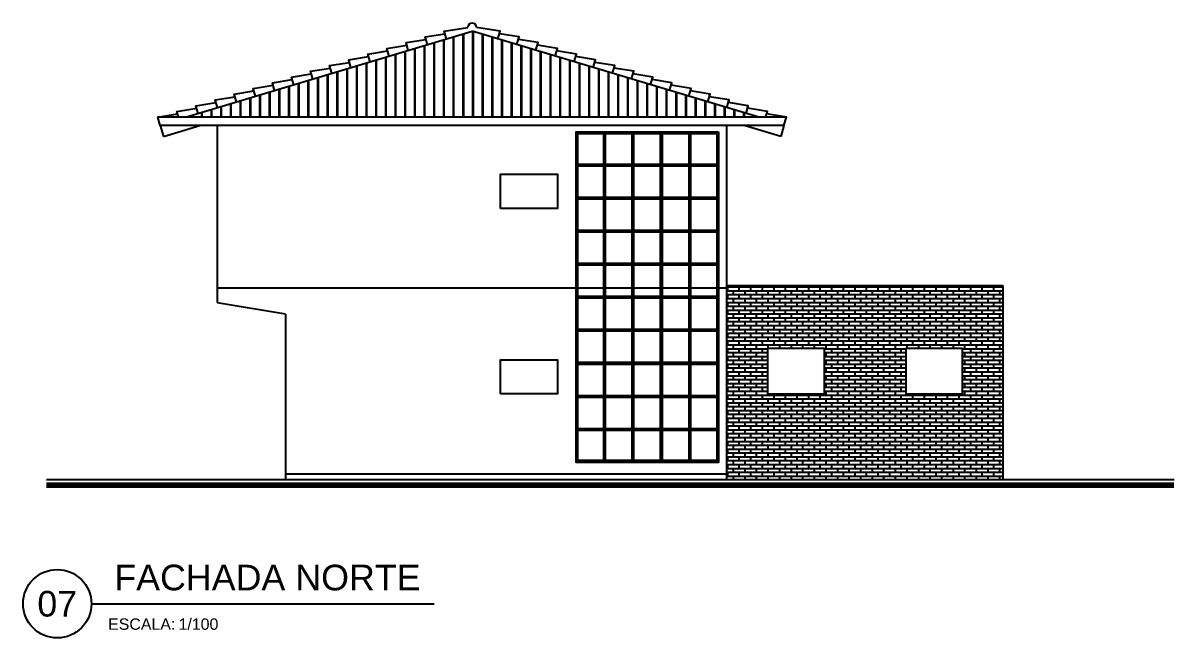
# Model space of a CAD drawing. Header units: metres. Extents: x 47728 to 47950, y 23373 to 23541.
# Drawn here: x 47727.94 to 47748.2, y 23471.52 to 23482.31 of the extents above; entities that cross this region are included whole.
import ezdxf
from ezdxf.enums import TextEntityAlignment as Align

# ---------------------------------------------------------------- set-up
doc = ezdxf.new("R2010")
doc.units = ezdxf.units.M
doc.header["$LTSCALE"] = 0.25
doc.layers.add('ARQ_0', color=7, linetype='Continuous', true_color=0xff7400, plot=False)
for name, color, linetype in [('ARQ_ALV VS', 2, 'Continuous'), ('ARQ_VISTA 02', 2, 'Continuous'), ('ARQ_VISTA 03', 3, 'Continuous'), ('SIMB_02', 2, 'Continuous'), ('SIMB_PREENCHIMENTO', 253, 'Continuous'), ('SIMB_TXT', 1, 'Continuous')]:
    doc.layers.add(name, color=color, linetype=linetype)
doc.layers.add('ARQ_CINZA 02', color=251, linetype='Continuous', lineweight=9)
doc.layers.add('ARQ_CINZA 03', color=252, linetype='Continuous', lineweight=9)
doc.styles.add('SIMB', font='arial.ttf')

# ---------------------------------------------------------------- blocks, each defined once
blk = doc.blocks.new('*U227')
at = {"layer": 'SIMB_02'}
blk.add_line((6, 0), (66.16, 0), dxfattribs=at)
blk.add_circle((0, 0), 6, dxfattribs=at)
at = {"layer": 'SIMB_TXT', "style": 'SIMB'}
blk.add_text('ESCALA:', height=2, dxfattribs=at).set_placement((8.94, -4.58))
blk.add_attdef('TITULO_DO_DESENHO', text='', height=4.5, dxfattribs=at).set_placement((10.02, 1), align=Align.BOTTOM_LEFT)
blk.add_attdef('NUM', text='', height=4.5, dxfattribs=at).set_placement((0, 0), align=Align.MIDDLE_CENTER)
blk.add_attdef('ESCALA', (21.3, -4.58), '', height=2, dxfattribs=at)

msp = doc.modelspace()

# ---------------------------------------------------------------- hatches: boundary and pattern name
at = {"layer": 'ARQ_CINZA 03'}
h = msp.add_hatch(dxfattribs=at)
h.set_pattern_fill('_USER', color=256, scale=0.17, angle=90, style=0, pattern_type=0)
h.set_pattern_definition([(90, (47832.05525, 23481.13032), (-0.17, 1e-17), [])])
h.paths.add_polyline_path([(47730.796, 23480.661), (47735.828, 23482.171), (47740.861, 23480.661)])
h = msp.add_hatch(dxfattribs=at)
h.set_pattern_fill('_USER', color=256, scale=0.17, angle=90, style=0, pattern_type=0)
h.set_pattern_definition([(90, (47832.07525, 23481.13032), (-0.17, 1e-17), [])])
h.paths.add_polyline_path([(47730.796, 23480.661), (47735.828, 23482.171), (47740.861, 23480.661)])
at = {"layer": 'SIMB_PREENCHIMENTO'}
h = msp.add_hatch(dxfattribs=at)
h.set_pattern_fill('AR-BRSTD', color=256, scale=0.001)
h.paths.add_polyline_path([(47742.016, 23476.604), (47741.016, 23476.604), (47741.016, 23475.804), (47742.016, 23475.804)], flags=16)
h.paths.add_polyline_path([(47743.441, 23475.804), (47743.441, 23476.604), (47744.441, 23476.604), (47744.441, 23475.804)])
h.paths.add_polyline_path([(47740.303, 23477.704), (47745.153, 23477.704), (47745.153, 23474.304), (47740.303, 23474.304)])

# ---------------------------------------------------------------- linework, layer by layer
at = {"layer": 'ARQ_0'}
for p, q in [((47737.653, 23477.658), (47731.353, 23477.658)), ((47740.123, 23477.658), (47737.683, 23477.658)), ((47740.303, 23477.658), (47740.153, 23477.658)), ((47732.553, 23474.404), (47740.303, 23474.404))]:
    msp.add_line(p, q, dxfattribs=at)
at = {"layer": 'ARQ_ALV VS'}
for p, q in [((47730.353, 23480.513), (47730.411, 23480.321)), ((47730.411, 23480.321), (47731.049, 23480.513)), ((47741.246, 23480.321), (47740.607, 23480.513)), ((47741.303, 23480.513), (47741.246, 23480.321))]:
    msp.add_line(p, q, dxfattribs=at)
at = {"layer": 'ARQ_CINZA 02', "const_width": 0.1}
msp.add_lwpolyline([(47748.153, 23474.204), (47728.353, 23474.204)], dxfattribs=at)
at = {"layer": 'ARQ_VISTA 02'}
for p, q in [((47738.138, 23474.634), (47738.138, 23480.374)), ((47738.168, 23474.634), (47738.168, 23480.374)), ((47738.638, 23474.634), (47738.638, 23480.374)), ((47738.668, 23474.634), (47738.668, 23480.374)), ((47739.138, 23474.634), (47739.138, 23480.374)), ((47739.168, 23474.634), (47739.168, 23480.374)), ((47739.638, 23474.634), (47739.638, 23480.374)), ((47739.668, 23474.634), (47739.668, 23480.374)), ((47737.683, 23479.839), (47738.138, 23479.839)), ((47737.683, 23479.809), (47738.138, 23479.809)), ((47738.168, 23479.839), (47738.638, 23479.839)), ((47738.168, 23479.809), (47738.638, 23479.809)), ((47738.668, 23479.839), (47739.138, 23479.839)), ((47738.668, 23479.809), (47739.138, 23479.809)), ((47739.168, 23479.839), (47739.638, 23479.839)), ((47739.168, 23479.809), (47739.638, 23479.809)), ((47739.668, 23479.839), (47740.123, 23479.839)), ((47739.668, 23479.809), (47740.123, 23479.809)), ((47737.683, 23479.259), (47738.138, 23479.259)), ((47737.683, 23479.229), (47738.138, 23479.229)), ((47738.168, 23479.259), (47738.638, 23479.259)), ((47738.168, 23479.229), (47738.638, 23479.229)), ((47738.668, 23479.259), (47739.138, 23479.259)), ((47738.668, 23479.229), (47739.138, 23479.229)), ((47739.168, 23479.259), (47739.638, 23479.259)), ((47739.168, 23479.229), (47739.638, 23479.229)), ((47739.668, 23479.259), (47740.123, 23479.259)), ((47739.668, 23479.229), (47740.123, 23479.229)), ((47737.683, 23478.679), (47738.138, 23478.679)), ((47737.683, 23478.649), (47738.138, 23478.649)), ((47738.168, 23478.679), (47738.638, 23478.679)), ((47738.168, 23478.649), (47738.638, 23478.649)), ((47738.668, 23478.679), (47739.138, 23478.679)), ((47738.668, 23478.649), (47739.138, 23478.649)), ((47739.168, 23478.679), (47739.638, 23478.679)), ((47739.168, 23478.649), (47739.638, 23478.649)), ((47739.668, 23478.679), (47740.123, 23478.679)), ((47739.668, 23478.649), (47740.123, 23478.649)), ((47737.683, 23478.099), (47738.138, 23478.099)), ((47737.683, 23478.069), (47738.138, 23478.069)), ((47738.168, 23478.099), (47738.638, 23478.099)), ((47738.168, 23478.069), (47738.638, 23478.069)), ((47738.668, 23478.099), (47739.138, 23478.099)), ((47738.668, 23478.069), (47739.138, 23478.069)), ((47739.168, 23478.099), (47739.638, 23478.099)), ((47739.168, 23478.069), (47739.638, 23478.069)), ((47739.668, 23478.099), (47740.123, 23478.099)), ((47739.668, 23478.069), (47740.123, 23478.069)), ((47737.683, 23477.519), (47738.138, 23477.519)), ((47738.168, 23477.519), (47738.638, 23477.519)), ((47738.668, 23477.519), (47739.138, 23477.519)), ((47739.168, 23477.519), (47739.638, 23477.519)), ((47739.668, 23477.519), (47740.123, 23477.519)), ((47745.153, 23477.704), (47740.303, 23477.704)), ((47745.153, 23474.304), (47745.153, 23477.704)), ((47737.683, 23477.489), (47738.138, 23477.489)), ((47738.168, 23477.489), (47738.638, 23477.489)), ((47738.668, 23477.489), (47739.138, 23477.489)), ((47739.168, 23477.489), (47739.638, 23477.489)), ((47739.668, 23477.489), (47740.123, 23477.489)), ((47737.683, 23476.939), (47738.138, 23476.939)), ((47737.683, 23476.909), (47738.138, 23476.909)), ((47738.168, 23476.939), (47738.638, 23476.939)), ((47738.168, 23476.909), (47738.638, 23476.909)), ((47738.668, 23476.939), (47739.138, 23476.939)), ((47738.668, 23476.909), (47739.138, 23476.909)), ((47739.168, 23476.939), (47739.638, 23476.939)), ((47739.168, 23476.909), (47739.638, 23476.909)), ((47739.668, 23476.939), (47740.123, 23476.939)), ((47739.668, 23476.909), (47740.123, 23476.909)), ((47737.683, 23476.359), (47738.138, 23476.359)), ((47737.683, 23476.329), (47738.138, 23476.329)), ((47738.168, 23476.359), (47738.638, 23476.359)), ((47738.168, 23476.329), (47738.638, 23476.329)), ((47738.668, 23476.359), (47739.138, 23476.359)), ((47738.668, 23476.329), (47739.138, 23476.329)), ((47739.168, 23476.359), (47739.638, 23476.359)), ((47739.168, 23476.329), (47739.638, 23476.329)), ((47739.668, 23476.359), (47740.123, 23476.359)), ((47739.668, 23476.329), (47740.123, 23476.329)), ((47737.683, 23475.779), (47738.138, 23475.779)), ((47737.683, 23475.749), (47738.138, 23475.749)), ((47738.168, 23475.779), (47738.638, 23475.779)), ((47738.168, 23475.749), (47738.638, 23475.749)), ((47738.668, 23475.779), (47739.138, 23475.779)), ((47738.668, 23475.749), (47739.138, 23475.749)), ((47739.168, 23475.779), (47739.638, 23475.779)), ((47739.168, 23475.749), (47739.638, 23475.749)), ((47739.668, 23475.779), (47740.123, 23475.779)), ((47739.668, 23475.749), (47740.123, 23475.749)), ((47737.683, 23475.199), (47738.138, 23475.199)), ((47737.683, 23475.169), (47738.138, 23475.169)), ((47738.168, 23475.199), (47738.638, 23475.199)), ((47738.168, 23475.169), (47738.638, 23475.169)), ((47738.668, 23475.199), (47739.138, 23475.199)), ((47738.668, 23475.169), (47739.138, 23475.169)), ((47739.168, 23475.199), (47739.638, 23475.199)), ((47739.168, 23475.169), (47739.638, 23475.169)), ((47739.668, 23475.199), (47740.123, 23475.199)), ((47739.668, 23475.169), (47740.123, 23475.169))]:
    msp.add_line(p, q, dxfattribs=at)
for points in [[(47740.123, 23480.374), (47740.123, 23474.634), (47737.683, 23474.634), (47737.683, 23480.374)], [(47742.016, 23476.604), (47741.016, 23476.604), (47741.016, 23475.804), (47742.016, 23475.804)], [(47744.441, 23476.604), (47743.441, 23476.604), (47743.441, 23475.804), (47744.441, 23475.804)]]:
    msp.add_lwpolyline(points, close=True, dxfattribs=at)
at = {"layer": 'ARQ_VISTA 03'}
for p, q in [((47730.796, 23480.661), (47735.828, 23482.171)), ((47740.861, 23480.661), (47735.828, 23482.171)), ((47741.348, 23480.661), (47730.309, 23480.661)), ((47741.303, 23480.513), (47730.353, 23480.513)), ((47731.353, 23480.513), (47731.353, 23477.408)), ((47740.303, 23474.304), (47740.303, 23480.513)), ((47732.553, 23477.204), (47731.353, 23477.404)), ((47732.553, 23477.204), (47732.553, 23474.304)), ((47728.353, 23474.304), (47748.153, 23474.304))]:
    msp.add_line(p, q, dxfattribs=at)
for points in [[(47735.377, 23482.036), (47735.337, 23482.17), (47735.753, 23482.237)], [(47736.279, 23482.036), (47736.319, 23482.17), (47735.903, 23482.237)], [(47734.707, 23481.835), (47734.667, 23481.969), (47735.015, 23482.025)], [(47735.042, 23481.935), (47735.002, 23482.069), (47735.351, 23482.125)], [(47736.614, 23481.935), (47736.654, 23482.069), (47736.306, 23482.125)], [(47736.949, 23481.835), (47736.99, 23481.969), (47736.641, 23482.025)], [(47734.037, 23481.634), (47733.996, 23481.768), (47734.345, 23481.824)], [(47734.372, 23481.734), (47734.332, 23481.868), (47734.68, 23481.924)], [(47737.285, 23481.734), (47737.325, 23481.868), (47736.976, 23481.924)], [(47737.62, 23481.634), (47737.66, 23481.768), (47737.311, 23481.824)], [(47733.366, 23481.432), (47733.326, 23481.566), (47733.674, 23481.622)], [(47733.701, 23481.533), (47733.661, 23481.667), (47734.01, 23481.723)], [(47737.955, 23481.533), (47737.995, 23481.667), (47737.647, 23481.723)], [(47738.29, 23481.432), (47738.331, 23481.566), (47737.982, 23481.622)], [(47732.696, 23481.231), (47732.655, 23481.365), (47733.004, 23481.421)], [(47733.031, 23481.332), (47732.991, 23481.466), (47733.339, 23481.522)], [(47738.626, 23481.332), (47738.666, 23481.466), (47738.317, 23481.522)], [(47738.961, 23481.231), (47739.001, 23481.365), (47738.652, 23481.421)], [(47732.025, 23481.03), (47731.985, 23481.164), (47732.334, 23481.22)], [(47732.36, 23481.131), (47732.32, 23481.265), (47732.669, 23481.321)], [(47739.296, 23481.131), (47739.336, 23481.265), (47738.988, 23481.321)], [(47739.631, 23481.03), (47739.672, 23481.164), (47739.323, 23481.22)], [(47731.355, 23480.829), (47731.314, 23480.963), (47731.663, 23481.019)], [(47731.69, 23480.93), (47731.65, 23481.064), (47731.998, 23481.12)], [(47739.967, 23480.93), (47740.007, 23481.064), (47739.658, 23481.12)], [(47740.302, 23480.829), (47740.342, 23480.963), (47739.993, 23481.019)], [(47730.674, 23480.661), (47730.644, 23480.762), (47730.993, 23480.818)], [(47731.019, 23480.728), (47730.979, 23480.862), (47731.328, 23480.918)], [(47740.637, 23480.728), (47740.677, 23480.862), (47740.329, 23480.918)], [(47740.982, 23480.661), (47741.013, 23480.762), (47740.664, 23480.818)], [(47730.353, 23480.513), (47730.309, 23480.661), (47730.657, 23480.717)], [(47741.303, 23480.513), (47741.348, 23480.661), (47740.999, 23480.717)]]:
    msp.add_lwpolyline(points, dxfattribs=at)
for points in [[(47740.153, 23480.404), (47740.153, 23474.604), (47737.653, 23474.604), (47737.653, 23480.404)], [(47736.328, 23479.058), (47736.328, 23479.658), (47737.328, 23479.658), (47737.328, 23479.058)], [(47736.328, 23475.804), (47736.328, 23476.404), (47737.328, 23476.404), (47737.328, 23475.804)]]:
    msp.add_lwpolyline(points, close=True, dxfattribs=at)
msp.add_arc((47735.828, 23482.237), 0.075, 0, 180, dxfattribs=at)

# ---------------------------------------------------------------- block references
at = {"xscale": 0.1, "yscale": 0.1, "zscale": 0.1}
msp.add_blockref('*U227', (47728.543, 23472.123), dxfattribs=at).add_auto_attribs({'TITULO_DO_DESENHO': 'FACHADA NORTE', 'NUM': '07', 'ESCALA': '1/100'})

doc.saveas('drawing.dxf')
